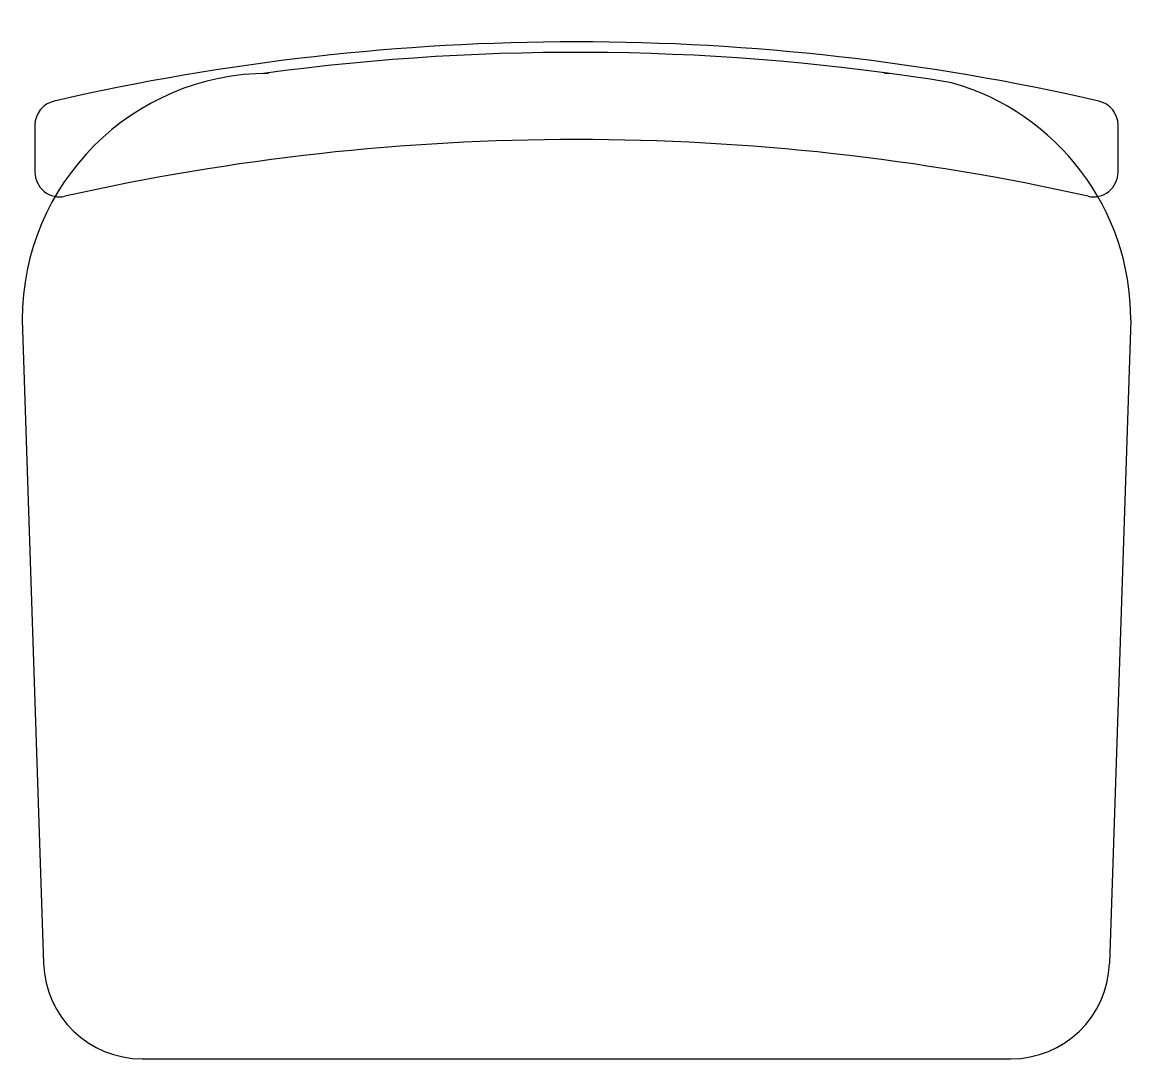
# Model space of a CAD drawing. Extents: x 161 to 611, y -13 to 408.
import ezdxf

# ---------------------------------------------------------------- set-up
doc = ezdxf.new("R2010")
doc.units = 0
doc.layers.get('0').update_dxf_attribs({"linetype": 'CONTINUOUS'})

# ---------------------------------------------------------------- blocks, each defined once
blk = doc.blocks.new('CHAIR1')
for p, q in [((-219.553939, 198.429384), (-219.553939, 179.31145)), ((220.065617, 179.31145), (220.065617, 198.429384)), ((-224.744161, 119.430839), (-216.033074, -141.901754)), ((225.255839, 119.430839), (216.544753, -141.901754)), ((-176.055278, -180.569161), (176.566957, -180.569161))]:
    blk.add_line(p, q)
for centre, radius, start, end in [((0.255839, -715.441904), 947.646454, 77.069902, 102.930098), ((0.255839, -719.68765), 947.646454, 80.755792, 97.701408), ((-124.744161, 119.430839), 100, 90, 180), ((125.255839, 119.430839), 100, 88.857094, 90), ((125.255839, 119.430839), 100, 0, 74.19729), ((-209.553939, 198.429384), 10, 102.930098, 180), ((210.065617, 198.429384), 10, 0, 77.069902), ((0.255839, -755.068873), 947.646454, 77.34447, 102.65553), ((-209.553939, 179.31145), 10, 180, 282.65553), ((210.065617, 179.31145), 10, 257.34447, 0), ((-176.055278, -140.569161), 40, 181.909152, 270), ((176.566957, -140.569161), 40, 270, 358.090848)]:
    blk.add_arc(centre, radius, start, end)

msp = doc.modelspace()

# ---------------------------------------------------------------- block references
msp.add_blockref('CHAIR1', (386.075129, 167.840666))

doc.saveas('drawing.dxf')
